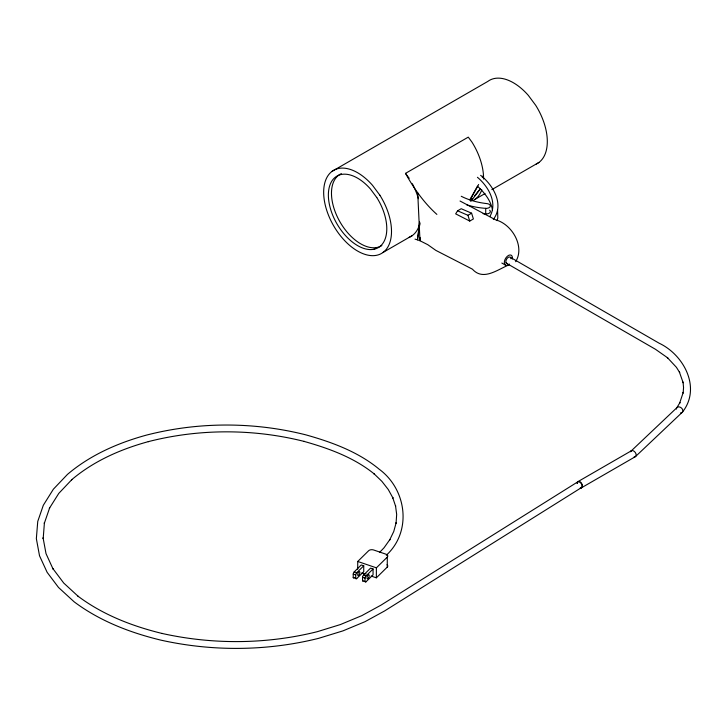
<?xml version="1.0" encoding="UTF-8"?>
<svg xmlns="http://www.w3.org/2000/svg" width="727" height="727" viewBox="0 0 727 727"><rect width="100%" height="100%" fill="white"/><g stroke="black" fill="none" stroke-linecap="round" stroke-linejoin="round"><path stroke-width="1.09" d="M356.693 578.592L353.222 577.474L353.231 574.085A2.008 0.827 -71.2 0 1 354.222 571.867L361.255 564.952L363.745 565.797L363.727 571.676L356.693 578.592A2.017 0.827 -71.2 0 1 355.712 578.319L355.721 574.93A2.008 0.827 -71.2 0 1 356.712 572.722L363.745 565.797M357.711 569.241L357.739 561.462L368.644 550.73A3.662 2.117 0.2 0 1 373.651 549.985L385.992 554.201A3.662 2.117 0.2 0 1 387.3 557.091L387.264 567.096L376.359 577.829L371.17 576.057M363.1 581.2A2.017 0.827 -71.2 0 1 362.546 580.655L362.564 577.265A2.008 0.827 -71.2 0 1 363.545 575.048L370.579 568.132L373.069 568.977L373.051 574.857L366.017 581.773A2.017 0.827 -71.2 0 1 365.036 581.5L365.045 578.11A2.008 0.827 -71.2 0 1 366.035 575.902L373.069 568.977M376.359 577.829L376.386 567.832L387.3 557.091M420.07 237.411L419.988 240.746L427.794 244.699L435.864 250.397L472.414 269.163C483.346 281.485 498.04 269.126 509.536 264.664M419.57 221.917L417.471 239.837L419.988 240.746L417.716 192.8M419.07 229.178L417.471 239.837L415.008 239.128M419.552 225.979L419.87 223.852M497.104 220.644L497.813 217.909L497.586 210.203M489.844 216.564C497.913 202.669 488.308 186.448 477.439 177.279M470.042 200.207L478.648 184.467M482.41 177.579L483.491 175.616L482.374 177.588M470.06 199.334L477.339 186.485M457.565 210.821L455.656 213.856L469.742 221.063L473.395 218.954L471.596 213.193L461.218 208.722L457.565 210.821L467.943 215.292L469.742 221.063M515.634 261.702C525.203 246.489 511.853 223.998 495.578 219.827L460.037 201.025M470.778 201.452L480.229 189.038M493.306 219.463C504.638 204.66 493.242 185.176 480.638 175.352M471.178 200.125L472.559 198.398M474.631 195.817L480.165 188.938M379.512 552.511L384.056 547.758L389.926 539.479L389.608 540.088L393.761 531.482L396.17 522.658L396.051 523.367L396.669 514.443L395.497 505.538L395.615 506.246L392.662 497.468L392.989 498.095L388.282 489.535L381.893 481.356L373.914 473.65L374.369 474.049C354.04 457.519 328.895 448.386 303.959 441.371L304.25 441.434C253.305 428.603 199.171 428.612 148.272 441.643L148.562 441.571C120.737 449.168 93.683 461.036 71.555 479.838L72.009 479.438L58.778 493.397L49.354 508.364L49.69 507.746L44.311 523.349L44.429 522.631L43.193 538.525L43.075 537.798L46.019 553.638L53.062 569.041L52.744 568.432L63.758 583.081L78.471 596.603L78.034 596.213C102.889 614.833 132.269 626.201 162.257 633.499L161.994 633.435C213.002 644.804 266.591 644.358 317.317 631.681L340.372 624.566L361.828 615.633L381.084 605.091L578.129 481.637M386.291 555.274C412.336 531.31 406.684 489.08 378.822 468.942L378.376 468.542C357.466 451.522 331.612 442.089 305.94 434.882L305.658 434.81C253.796 421.742 198.671 421.751 146.854 435.01L146.554 435.082C117.992 442.879 90.221 455.066 67.502 474.358L53.38 489.189L43.32 505.256L37.749 521.432L36.35 538.625L39.512 555.755L47.137 572.331L58.505 587.452L74.136 601.811C99.608 620.903 129.715 632.554 160.458 640.033L160.712 640.096C212.602 651.665 267.118 651.21 318.717 638.315L342.926 630.882L364.909 621.73L384.51 610.998L581.664 487.481M630.936 451.194L676.837 407.729L679.954 402.567L679.627 403.212L683.244 392.344L683.135 393.089L683.553 387.555L683.035 382.029L683.162 382.765L679.345 371.915L679.69 372.551L676.419 367.317L667.313 357.53L667.786 357.938L655.454 349.278L505.928 262.947M635.816 456.265L682.444 412.109C701.5 387.991 683.898 354.785 659.053 343.162L510.418 257.349M332.03 171.363L487.826 81.415A47.973 27.699 60 0 1 528.32 95.382L535.69 105.297A47.973 27.699 60 0 1 536.281 164.048M409.21 178.324L405.521 173.362L468.27 137.139L471.95 142.092A47.973 27.699 60 0 1 483.564 179.06M373.869 249.279L376.977 247.489M383.138 252.387L412.454 235.457M475.204 199.234L485.009 193.573M491.87 189.611L538.934 162.439M467.943 215.292L471.596 213.193M577.801 481.719L631.372 450.785M581.373 487.844L635.38 456.665M357.739 561.462L376.386 567.832M361.846 572.876L364.954 573.939M354.222 571.867L356.712 572.722M363.545 575.048L366.035 575.902M353.231 574.085L355.721 574.93M362.564 577.265L365.045 578.11M362.546 580.655L366.017 581.773M501.83 263.047L505.529 265.173M477.439 186.167C484.436 192.546 490.898 200.525 492.488 210.103M461.254 196.272A54.252 31.325 0 0 0 486.999 203.624A4.144 2.39 0 0 1 490.298 206.341A4.144 2.39 0 0 1 485.709 208.349L485.709 213.92A52.898 30.543 0 0 1 483.082 213.702M509.454 264.083A5.734 3.308 -60 0 1 504.329 262.974A5.734 3.308 -60 0 1 508.682 255.341A5.734 3.308 -60 0 1 512.29 259.103M510.781 258.021A3.544 2.045 -60 0 1 510.872 258.721M507.137 263.428A3.544 2.045 -60 0 1 506.574 259.203A3.544 2.045 -60 0 1 510.527 257.476M676.428 409.065A3.553 2.626 39.3 0 1 679.327 406.938A3.553 2.626 39.3 0 1 682.798 410.246A3.553 2.626 39.3 0 1 680.508 412.945M630.663 451.776A3.562 2.281 53.7 0 1 635.334 452.539A3.562 2.281 53.7 0 1 634.126 456.865M577.084 483.355A3.544 2.045 60 0 1 579.346 481.756A3.544 2.045 60 0 1 582.054 485.672A3.544 2.045 60 0 1 580.255 487.962M481.792 189.792A47.973 27.699 60 0 1 473.468 200.361M412.354 183.749A47.973 27.699 60 0 1 418.443 198.744M419.961 222.835A47.973 27.699 60 0 1 408.847 237.484M436.872 214.401A112.303 57.015 70.1 0 1 405.521 173.362M381.848 245.553A41.312 23.855 60 0 1 339.636 221.308A41.312 23.855 60 0 1 341.381 173.617M489.598 210.167A4.144 2.39 0 0 1 489.762 212.775A4.144 2.39 0 0 1 485.709 213.92M485.709 208.349A52.898 30.543 0 0 1 466.679 204.832M577.383 483.219A3.417 2.054 57.9 0 1 579.683 481.665A3.417 2.054 57.9 0 1 582.372 485.4A3.417 2.054 57.9 0 1 580.537 487.599M387.028 564.743A3.662 2.117 0.2 0 1 387.264 567.096M365.854 573.985A2.163 0.891 -71.2 0 1 366.126 573.876M354.203 577.747A2.017 0.827 -71.2 0 1 353.222 577.474M379.894 195.245L372.515 185.33A47.973 27.699 60 0 0 323.669 191.528A47.973 27.699 60 0 0 371.315 255.622A47.973 27.699 60 0 0 379.894 195.245M376.795 197.553L370.443 189.011A41.312 23.855 60 0 0 328.377 194.354A41.312 23.855 60 0 0 369.407 249.543A41.312 23.855 60 0 0 376.795 197.553M368.453 578.11A2.163 0.891 -71.2 0 0 368.843 574.748A2.163 0.891 -71.2 0 0 367.044 577.483A2.163 0.891 -71.2 0 0 368.453 578.11M359.129 574.93A2.163 0.891 -71.2 0 0 359.52 571.567A2.163 0.891 -71.2 0 0 357.72 574.294A2.163 0.891 -71.2 0 0 359.129 574.93"/></g></svg>
